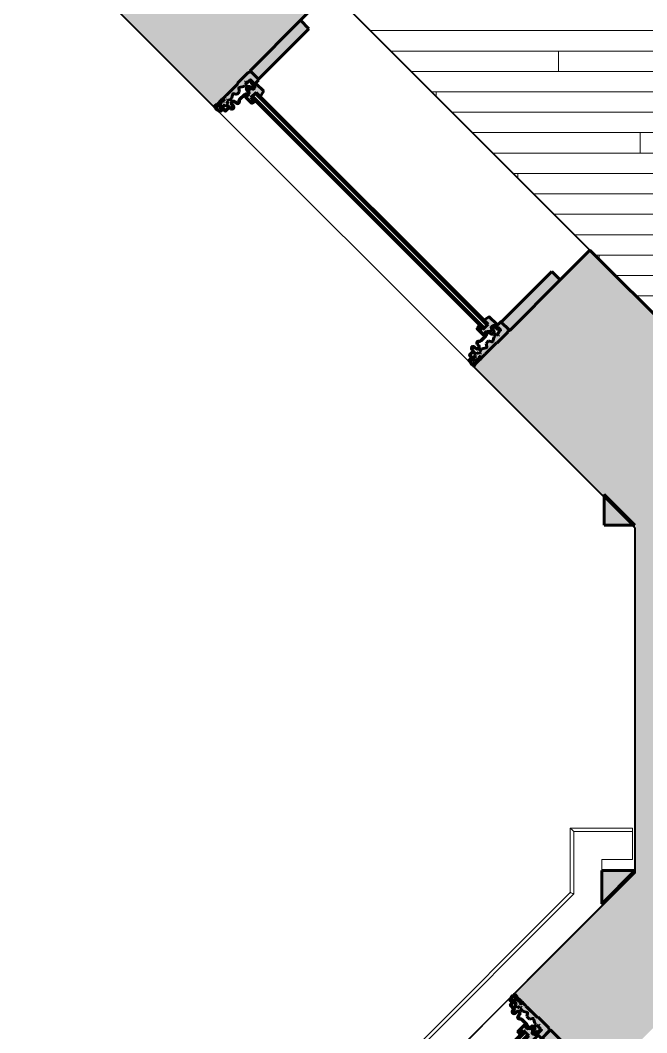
# Model space of a CAD drawing. Header units: inches. Extents: x 239 to 676, y -3412 to -2908.
# Drawn here: x 239.2 to 300.7, y -3219.4 to -3120.2 of the extents above; entities that cross this region are included whole.
import ezdxf

# ---------------------------------------------------------------- set-up
doc = ezdxf.new("R2010")
doc.units = ezdxf.units.IN
doc.header["$MEASUREMENT"] = 0
for name, color, linetype, lineweight in [('A-FLOR-PATT', 8, 'Continuous', 40), ('A-GLAZ', 151, 'Continuous', 40), ('A-WALL', 113, 'Continuous', 18), ('A-WALL-PATT', 111, 'Continuous', 18), ('I-WALL', 2, 'Continuous', 40), ('Q-CASE', 31, 'Continuous', 40)]:
    doc.layers.add(name, color=color, linetype=linetype, lineweight=lineweight)

# ---------------------------------------------------------------- blocks, each defined once
blk = doc.blocks.new('Proline_Clad_Wood-Double-Hung_Vent_Unit - 36_ x 96_-725810-UNIT 3 - UPPER LEVEL')
at = {"layer": 'A-GLAZ'}
h = blk.add_hatch(color=135, dxfattribs=at)
h.paths.add_polyline_path([(-17.95, 5.96), (-18, 5.91), (-18, 5.783), (-17.931, 5.797), (-17.931, 5.885)], flags=0)
h.paths.add_polyline_path([(-17.803, 5.939), (-17.803, 5.647), (-17.763, 5.647), (-17.763, 5.934)], flags=0)
h.paths.add_polyline_path([(-17.742, 6), (-17.737, 5.96), (-17.644, 5.96), (-17.433, 5.898), (-17.299, 5.898), (-17.295, 5.938), (-17.428, 5.938), (-17.636, 6)], flags=0)
h.paths.add_polyline_path([(-17.975, 5.751), (-17.975, 5.631), (-17.91, 5.647), (-17.91, 5.767)], flags=0)
h.paths.add_polyline_path([(-17.944, 5.587), (-17.944, 5.039), (-17.904, 5.083), (-17.904, 5.545)], flags=0)
h.paths.add_polyline_path([(-17.274, 5.874), (-17.274, 5.7), (-17.234, 5.686), (-17.234, 5.877), (-17.264, 5.875)], flags=0)
h.paths.add_polyline_path([(-17.517, 5.575), (-17.422, 5.63), (-17.29, 5.63), (-17.304, 5.67), (-17.422, 5.67)], flags=0)
h.paths.add_polyline_path([(-17.422, 5.521), (-17.323, 5.481), (-16.966, 5.481), (-16.955, 5.521)], flags=0)
h.paths.add_polyline_path([(-17.385, 5.449), (-17.389, 5.264), (-17.349, 5.276), (-17.345, 5.463)], flags=0)
h.paths.add_polyline_path([(-17.919, 4.848), (-17.959, 4.808), (-17.85, 4.808)], flags=0)
h.paths.add_polyline_path([(-16.939, 5.454), (-16.939, 5.011), (-16.899, 5.011), (-16.899, 5.465)], flags=0)
h = blk.add_hatch(color=135, dxfattribs=at)
h.paths.add_polyline_path([(17.295, 5.938), (17.299, 5.898), (17.433, 5.898), (17.742, 6), (17.636, 6), (17.428, 5.938)], flags=0)
h.paths.add_polyline_path([(17.234, 5.877), (17.234, 5.686), (17.274, 5.7), (17.274, 5.874)], flags=0)
h.paths.add_polyline_path([(17.516, 5.575), (17.422, 5.67), (17.304, 5.67), (17.29, 5.63), (17.422, 5.63)], flags=0)
h.paths.add_polyline_path([(17.422, 5.521), (17.422, 5.481), (17.516, 5.575)], flags=0)
h.paths.add_polyline_path([(16.955, 5.521), (16.966, 5.481), (17.323, 5.481), (17.422, 5.521), (17.186, 5.521)], flags=0)
h.paths.add_polyline_path([(16.899, 5.465), (16.899, 5.011), (16.939, 5.011), (16.939, 5.454)], flags=0)
h.paths.add_polyline_path([(17.763, 5.934), (17.763, 5.647), (17.803, 5.647), (17.803, 5.939)], flags=0)
h.paths.add_polyline_path([(17.345, 5.463), (17.349, 5.276), (17.389, 5.264), (17.385, 5.449)], flags=0)
h.paths.add_polyline_path([(17.95, 5.96), (17.931, 5.797), (18, 5.783), (18, 5.91)], flags=0)
h.paths.add_polyline_path([(17.91, 5.767), (17.91, 5.647), (17.975, 5.631), (17.975, 5.751)], flags=0)
h.paths.add_polyline_path([(17.944, 5.587), (17.904, 5.545), (17.904, 5.083), (17.944, 5.039), (17.944, 5.538)], flags=0)
h.paths.add_polyline_path([(17.85, 4.808), (17.959, 4.808), (17.919, 4.848), (17.881, 4.826)], flags=0)
h = blk.add_hatch(color=135, dxfattribs=at)
h.paths.add_polyline_path([(-16.766, 1.703), (-16.791, 1.734), (-16.946, 1.734), (-16.966, 1.622)], flags=0)
h.paths.add_polyline_path([(-17.714, 5.455), (-17.838, 5.071), (-17.711, 4.879), (-17.772, 4.795), (-17.895, 4.791), (-17.938, 4.748), (-17.938, 4.404), (-17.907, 4.373), (-17.938, 4.342), (-17.938, 2.756), (-18, 2.721), (-18, 1.245), (-17.907, 1.152), (-17.884, 1.001), (-16.828, 1.001), (-16.766, 1.063), (-16.766, 1.703), (-16.996, 1.597), (-17.346, 1.608), (-17.351, 1.64), (-17.328, 1.766), (-17.359, 1.767), (-17.359, 2.048), (-17.547, 2.054), (-17.547, 2.142), (-17.266, 2.152), (-17.266, 2.378), (-17.359, 2.382), (-17.359, 2.535), (-17.587, 2.975), (-17.55, 3.023), (-17.266, 3.187), (-17.266, 3.554), (-17.587, 3.766), (-17.579, 3.826), (-17.359, 4.207), (-17.359, 4.543), (-17.547, 4.55), (-17.547, 4.638), (-17.359, 4.645), (-17.359, 4.903), (-17.182, 4.909), (-17.182, 5.089), (-17.342, 5.094), (-17.407, 5.212), (-17.448, 5.213), (-17.477, 5.268), (-17.391, 5.271), (-17.391, 5.455), (-17.684, 5.455)], flags=0)
h = blk.add_hatch(color=135, dxfattribs=at)
h.paths.add_polyline_path([(-17.076, 5.166), (-17.116, 5.097), (-17.076, 5.029)], flags=0)
h.paths.add_polyline_path([(-17.048, 4.999), (-17.047, 4.953), (-16.703, 4.914), (-16.576, 4.765), (-16.719, 4.63), (-16.865, 4.63), (-17.067, 4.514), (-17.067, 4.281), (-16.865, 4.165), (-16.719, 4.165), (-16.583, 4.066), (-16.648, 3.892), (-16.717, 3.813), (-16.746, 3.693), (-16.717, 2.92), (-16.636, 2.827), (-16.583, 2.667), (-16.719, 2.568), (-16.865, 2.568), (-17.067, 2.452), (-17.067, 2.219), (-16.865, 2.103), (-16.719, 2.103), (-16.576, 1.969), (-16.703, 1.819), (-17.047, 1.78), (-17.048, 1.735), (-16.697, 1.774), (-16.531, 1.971), (-16.719, 2.148), (-16.861, 2.148), (-17.048, 2.336), (-16.861, 2.523), (-16.719, 2.523), (-16.54, 2.653), (-16.61, 2.863), (-16.677, 2.941), (-16.701, 3.041), (-16.677, 3.792), (-16.61, 3.87), (-16.54, 4.08), (-16.719, 4.21), (-16.861, 4.21), (-17.048, 4.398), (-16.861, 4.585), (-16.719, 4.585), (-16.531, 4.762), (-16.697, 4.959)], flags=0)
h.paths.add_polyline_path([(-17.076, 1.704), (-17.116, 1.637), (-17.076, 1.616)], flags=0)
h = blk.add_hatch(color=135, dxfattribs=at)
h.paths.add_polyline_path([(16.697, 4.959), (16.531, 4.762), (16.718, 4.585), (16.86, 4.585), (17.048, 4.398), (16.86, 4.21), (16.718, 4.21), (16.54, 4.08), (16.61, 3.87), (16.677, 3.792), (16.701, 3.693), (16.677, 2.941), (16.61, 2.863), (16.54, 2.653), (16.718, 2.523), (16.86, 2.523), (17.048, 2.336), (16.86, 2.148), (16.718, 2.148), (16.531, 1.971), (16.697, 1.774), (17.048, 1.735), (17.047, 1.78), (16.703, 1.819), (16.576, 1.969), (16.718, 2.103), (16.865, 2.103), (17.067, 2.219), (17.067, 2.452), (16.865, 2.568), (16.718, 2.568), (16.583, 2.667), (16.636, 2.827), (16.717, 2.92), (16.746, 3.041), (16.717, 3.813), (16.636, 3.907), (16.583, 4.066), (16.718, 4.165), (16.865, 4.165), (17.067, 4.281), (17.067, 4.514), (16.865, 4.63), (16.718, 4.63), (16.576, 4.765), (16.703, 4.914), (17.047, 4.953), (17.048, 4.999)], flags=0)
h.paths.add_polyline_path([(17.076, 5.166), (17.076, 5.029), (17.116, 5.097)], flags=0)
h.paths.add_polyline_path([(17.076, 1.704), (17.076, 1.616), (17.116, 1.637)], flags=0)
h = blk.add_hatch(color=135, dxfattribs=at)
h.paths.add_polyline_path([(16.766, 1.703), (16.966, 1.622), (16.946, 1.734), (16.791, 1.734)], flags=0)
h.paths.add_polyline_path([(17.391, 5.455), (17.391, 5.271), (17.464, 5.243), (17.448, 5.213), (17.407, 5.212), (17.342, 5.094), (17.182, 5.089), (17.182, 4.909), (17.359, 4.903), (17.359, 4.645), (17.546, 4.638), (17.546, 4.55), (17.359, 4.543), (17.359, 4.207), (17.587, 3.766), (17.55, 3.719), (17.266, 3.554), (17.266, 3.187), (17.587, 2.975), (17.579, 2.916), (17.359, 2.535), (17.359, 2.382), (17.266, 2.378), (17.266, 2.152), (17.546, 2.142), (17.546, 2.054), (17.359, 2.048), (17.359, 1.767), (17.328, 1.766), (17.346, 1.608), (17.322, 1.597), (16.973, 1.605), (16.766, 1.703), (16.766, 1.063), (16.828, 1.001), (17.884, 1.001), (17.907, 1.152), (18, 1.245), (18, 2.721), (17.938, 2.756), (17.938, 4.342), (17.907, 4.373), (17.938, 4.404), (17.938, 4.748), (17.895, 4.791), (17.772, 4.795), (17.711, 4.879), (17.773, 4.992), (17.838, 5.071), (17.714, 5.455)], flags=0)
for points in [[(-16.415, 3.115), (-16.468, 3.034), (-16.468, 2.804), (-16.422, 2.797), (-16.422, 2.728), (-16.488, 2.64), (-16.616, 2.526), (-16.728, 2.475), (-16.728, 2.197), (-16.482, 2.045), (-16.482, 1.851), (-16.672, 1.657), (-16.672, 1.52), (-16.625, 1.473), (-15.668, 1.473), (-15.622, 1.51), (-15.513, 2.076), (-16.075, 2.076), (-16.075, 2.801), (-15.699, 2.815), (-15.691, 2.944), (-15.769, 3.024), (-15.769, 3.115), (-15.871, 3.115)], [(-16.436, 3.148), (-16.436, 3.124), (-15.904, 3.148)], [(15.769, 3.115), (15.769, 3.024), (15.691, 2.944), (15.699, 2.815), (16.075, 2.801), (16.075, 2.076), (15.513, 2.076), (15.513, 2.021), (15.622, 1.51), (15.668, 1.473), (16.625, 1.473), (16.672, 1.52), (16.672, 1.657), (16.482, 1.851), (16.491, 2.067), (16.728, 2.197), (16.728, 2.475), (16.616, 2.526), (16.422, 2.728), (16.422, 2.797), (16.468, 2.804), (16.468, 3.034), (16.415, 3.115)], [(15.666, 3.148), (15.666, 3.124), (16.436, 3.148)], [(-16.075, 2.712), (-16.075, 2.587), (16.075, 2.587), (16.075, 2.712), (-15.468, 2.712)], [(-16.075, 2.201), (-16.075, 2.076), (16.075, 2.076), (16.075, 2.201), (-15.013, 2.201)], [(-18, 1.001), (-18, -6), (-16.828, -6), (-16.828, 1.001)], [(16.828, 1.001), (16.828, -6), (18, -6), (18, 1.001)]]:
    blk.add_hatch(color=135, dxfattribs=at).paths.add_polyline_path(points, flags=0)
at = {"layer": 'A-GLAZ', "color": 250, "lineweight": 60}
for p, q in [((-17.636, 6), (-17.742, 6)), ((-17.737, 5.96), (-17.644, 5.96)), ((-17.644, 5.96), (-17.433, 5.898)), ((-17.428, 5.938), (-17.636, 6)), ((17.636, 6), (17.428, 5.938)), ((17.433, 5.898), (17.644, 5.96)), ((17.742, 6), (17.636, 6)), ((17.644, 5.96), (17.737, 5.96)), ((-18, 5.91), (-18, 5.783)), ((-18, 5.783), (-17.975, 5.751)), ((-17.975, 5.751), (-17.975, 5.631)), ((-17.944, 5.587), (-17.944, 5.039)), ((-17.9, 5.792), (-17.931, 5.885)), ((-17.931, 5.885), (-17.9, 5.879)), ((-17.91, 5.767), (-17.931, 5.797)), ((-17.931, 5.797), (-17.9, 5.792)), ((-17.91, 5.647), (-17.91, 5.767)), ((-17.904, 5.083), (-17.904, 5.545)), ((-17.9, 5.879), (-17.9, 5.91)), ((-17.834, 5.616), (-17.879, 5.616)), ((-17.873, 5.576), (-17.834, 5.576)), ((-17.872, 4.997), (-17.857, 4.97)), ((-17.831, 5.005), (-17.853, 5.044)), ((-17.714, 5.455), (-17.838, 5.071)), ((-17.838, 5.071), (-17.83, 5.009)), ((-17.803, 5.939), (-17.803, 5.647)), ((-17.763, 5.647), (-17.763, 5.934)), ((-17.391, 5.455), (-17.714, 5.455)), ((-17.477, 5.268), (-17.391, 5.271)), ((-17.448, 5.213), (-17.477, 5.268)), ((-17.389, 5.264), (-17.453, 5.264)), ((-17.453, 5.264), (-17.423, 5.223)), ((-17.407, 5.212), (-17.448, 5.213)), ((-17.433, 5.898), (-17.299, 5.898)), ((-17.295, 5.938), (-17.428, 5.938)), ((-17.304, 5.67), (-17.422, 5.67)), ((-17.422, 5.63), (-17.29, 5.63)), ((-16.955, 5.521), (-17.422, 5.521)), ((-17.342, 5.094), (-17.407, 5.212)), ((-17.391, 5.271), (-17.391, 5.455)), ((-17.385, 5.449), (-17.389, 5.264)), ((-17.349, 5.276), (-17.345, 5.463)), ((-17.182, 5.089), (-17.342, 5.094)), ((-17.323, 5.481), (-16.966, 5.481)), ((-17.274, 5.874), (-17.274, 5.7)), ((-17.234, 5.686), (-17.234, 5.877)), ((-17.182, 4.909), (-17.182, 5.089)), ((-17.076, 5.166), (-17.116, 5.097)), ((-17.116, 5.097), (-17.116, 5.031)), ((-17.076, 5.029), (-17.076, 5.166)), ((-16.697, 4.959), (-17.048, 4.999)), ((-16.939, 5.454), (-16.939, 5.011)), ((-16.899, 5.011), (-16.899, 5.465)), ((17.048, 4.999), (16.697, 4.959)), ((16.899, 5.465), (16.899, 5.011)), ((16.939, 5.011), (16.939, 5.454)), ((17.422, 5.521), (16.955, 5.521)), ((16.966, 5.481), (17.323, 5.481)), ((17.116, 5.097), (17.076, 5.166)), ((17.076, 5.166), (17.076, 5.029)), ((17.116, 5.031), (17.116, 5.097)), ((17.342, 5.094), (17.182, 5.089)), ((17.182, 5.089), (17.182, 4.909)), ((17.234, 5.877), (17.234, 5.686)), ((17.274, 5.7), (17.274, 5.874)), ((17.29, 5.63), (17.422, 5.63)), ((17.428, 5.938), (17.295, 5.938)), ((17.299, 5.898), (17.433, 5.898)), ((17.422, 5.67), (17.304, 5.67)), ((17.407, 5.212), (17.342, 5.094)), ((17.345, 5.463), (17.349, 5.276)), ((17.389, 5.264), (17.385, 5.449)), ((17.453, 5.264), (17.389, 5.264)), ((17.714, 5.455), (17.391, 5.455)), ((17.391, 5.455), (17.391, 5.271)), ((17.391, 5.271), (17.477, 5.268)), ((17.448, 5.213), (17.407, 5.212)), ((17.423, 5.223), (17.453, 5.264)), ((17.477, 5.268), (17.448, 5.213)), ((17.838, 5.071), (17.714, 5.455)), ((17.763, 5.934), (17.763, 5.647)), ((17.803, 5.647), (17.803, 5.939)), ((17.83, 5.009), (17.838, 5.071)), ((17.853, 5.044), (17.831, 5.005)), ((17.879, 5.616), (17.834, 5.616)), ((17.834, 5.576), (17.873, 5.576)), ((17.857, 4.97), (17.872, 4.997)), ((17.9, 5.91), (17.9, 5.879)), ((17.9, 5.879), (17.931, 5.885)), ((17.931, 5.885), (17.9, 5.792)), ((17.9, 5.792), (17.931, 5.797)), ((17.904, 5.545), (17.904, 5.083)), ((17.931, 5.797), (17.91, 5.767)), ((17.91, 5.767), (17.91, 5.647)), ((17.944, 5.039), (17.944, 5.587)), ((17.975, 5.751), (18, 5.783)), ((17.975, 5.631), (17.975, 5.751)), ((18, 5.783), (18, 5.91)), ((-17.959, 4.808), (-17.85, 4.808)), ((-17.895, 4.791), (-17.938, 4.748)), ((-17.938, 4.748), (-17.938, 4.404)), ((-17.938, 4.404), (-17.907, 4.373)), ((-17.907, 4.373), (-17.938, 4.342)), ((-17.938, 4.342), (-17.938, 2.756)), ((-17.843, 4.848), (-17.919, 4.848)), ((-17.772, 4.795), (-17.895, 4.791)), ((-17.801, 4.869), (-17.843, 4.848)), ((-17.819, 4.816), (-17.778, 4.836)), ((-17.781, 4.926), (-17.781, 4.895)), ((-17.711, 4.879), (-17.772, 4.795)), ((-17.741, 4.898), (-17.741, 4.93)), ((-17.74, 4.943), (-17.711, 4.879)), ((-17.579, 3.826), (-17.359, 4.207)), ((-17.547, 4.638), (-17.359, 4.645)), ((-17.547, 4.55), (-17.547, 4.638)), ((-17.359, 4.543), (-17.547, 4.55)), ((-17.359, 4.903), (-17.182, 4.909)), ((-17.359, 4.645), (-17.359, 4.903)), ((-17.359, 4.207), (-17.359, 4.543)), ((-17.047, 4.953), (-16.703, 4.914)), ((-16.719, 4.63), (-16.865, 4.63)), ((-16.865, 4.165), (-16.719, 4.165)), ((-16.861, 4.585), (-16.719, 4.585)), ((-16.719, 4.21), (-16.861, 4.21)), ((16.703, 4.914), (17.047, 4.953)), ((16.865, 4.63), (16.718, 4.63)), ((16.718, 4.585), (16.86, 4.585)), ((16.86, 4.21), (16.718, 4.21)), ((16.718, 4.165), (16.865, 4.165)), ((17.182, 4.909), (17.359, 4.903)), ((17.359, 4.903), (17.359, 4.645)), ((17.359, 4.645), (17.546, 4.638)), ((17.546, 4.55), (17.359, 4.543)), ((17.359, 4.543), (17.359, 4.207)), ((17.359, 4.207), (17.579, 3.826)), ((17.546, 4.638), (17.546, 4.55)), ((17.711, 4.879), (17.74, 4.943)), ((17.772, 4.795), (17.711, 4.879)), ((17.741, 4.93), (17.741, 4.898)), ((17.895, 4.791), (17.772, 4.795)), ((17.778, 4.836), (17.819, 4.816)), ((17.781, 4.895), (17.781, 4.926)), ((17.843, 4.848), (17.801, 4.869)), ((17.919, 4.848), (17.843, 4.848)), ((17.85, 4.808), (17.959, 4.808)), ((17.938, 4.748), (17.895, 4.791)), ((17.907, 4.373), (17.938, 4.404)), ((17.938, 4.342), (17.907, 4.373)), ((17.938, 4.404), (17.938, 4.748)), ((17.938, 2.756), (17.938, 4.342)), ((-17.266, 3.554), (-17.55, 3.719)), ((-17.55, 3.023), (-17.266, 3.187)), ((-17.266, 3.187), (-17.266, 3.554)), ((-16.746, 3.693), (-16.746, 3.041)), ((-16.701, 3.041), (-16.701, 3.693)), ((-16.524, 3.059), (-16.537, 2.774)), ((-16.513, 2.773), (-16.501, 3.057)), ((-16.415, 3.115), (-16.468, 3.034)), ((-16.468, 3.034), (-16.468, 2.804)), ((-15.666, 3.148), (-16.436, 3.148)), ((-16.436, 3.124), (-15.666, 3.124)), ((-15.769, 3.115), (-16.415, 3.115)), ((-15.769, 3.024), (-15.769, 3.115)), ((-15.691, 2.944), (-15.769, 3.024)), ((-15.607, 3.077), (-15.541, 2.764)), ((-15.518, 2.769), (-15.584, 3.082)), ((15.584, 3.082), (15.518, 2.769)), ((15.541, 2.764), (15.607, 3.077)), ((16.436, 3.148), (15.666, 3.148)), ((15.666, 3.124), (16.436, 3.124)), ((15.769, 3.024), (15.691, 2.944)), ((16.415, 3.115), (15.769, 3.115)), ((15.769, 3.115), (15.769, 3.024)), ((16.468, 3.034), (16.415, 3.115)), ((16.468, 2.804), (16.468, 3.034)), ((16.501, 3.057), (16.513, 2.773)), ((16.537, 2.774), (16.524, 3.059)), ((16.701, 3.693), (16.701, 3.041)), ((16.746, 3.041), (16.746, 3.693)), ((17.55, 3.719), (17.266, 3.554)), ((17.266, 3.554), (17.266, 3.187)), ((17.266, 3.187), (17.55, 3.023)), ((-17.938, 2.756), (-18, 2.721)), ((-18, 2.721), (-18, 1.245)), ((-17.359, 2.535), (-17.579, 2.916)), ((-17.547, 2.142), (-17.266, 2.152)), ((-17.547, 2.054), (-17.547, 2.142)), ((-17.359, 2.048), (-17.547, 2.054)), ((-17.359, 2.382), (-17.359, 2.535)), ((-17.266, 2.378), (-17.359, 2.382)), ((-17.359, 1.767), (-17.359, 2.048)), ((-17.266, 2.152), (-17.266, 2.378)), ((-16.719, 2.568), (-16.865, 2.568)), ((-16.865, 2.103), (-16.719, 2.103)), ((-16.861, 2.523), (-16.719, 2.523)), ((-16.719, 2.148), (-16.861, 2.148)), ((-16.728, 2.475), (-16.728, 2.197)), ((-16.544, 2.076), (-16.513, 2.076)), ((-16.485, 2.802), (-16.487, 2.771)), ((-16.454, 2.798), (-16.485, 2.802)), ((-16.482, 2.045), (-16.482, 1.851)), ((-16.468, 2.804), (-16.422, 2.797)), ((-16.422, 2.728), (-16.468, 2.721)), ((-16.468, 2.721), (-16.468, 2.651)), ((-16.456, 2.767), (-16.454, 2.798)), ((-16.422, 2.797), (-16.422, 2.728)), ((-16.075, 2.801), (-15.699, 2.815)), ((-16.075, 2.076), (-16.075, 2.801)), ((16.075, 2.712), (-16.075, 2.712)), ((-16.075, 2.712), (-16.075, 2.587)), ((-16.075, 2.587), (16.075, 2.587)), ((16.075, 2.201), (-16.075, 2.201)), ((-16.075, 2.201), (-16.075, 2.076)), ((-16.075, 2.076), (16.075, 2.076)), ((-15.513, 2.076), (-16.075, 2.076)), ((-15.655, 2.881), (-15.673, 2.917)), ((-15.581, 2.865), (-15.661, 2.801)), ((-15.641, 2.777), (-15.561, 2.841)), ((-15.622, 1.51), (-15.513, 2.021)), ((-15.561, 2.841), (-15.581, 2.865)), ((-15.513, 2.021), (-15.513, 2.076)), ((16.075, 2.076), (15.513, 2.076)), ((15.513, 2.076), (15.513, 2.021)), ((15.513, 2.021), (15.622, 1.51)), ((15.581, 2.865), (15.561, 2.841)), ((15.561, 2.841), (15.641, 2.777)), ((15.661, 2.801), (15.581, 2.865)), ((15.673, 2.917), (15.655, 2.881)), ((15.699, 2.815), (16.075, 2.801)), ((16.075, 2.801), (16.075, 2.076)), ((16.075, 2.587), (16.075, 2.712)), ((16.075, 2.076), (16.075, 2.201)), ((16.422, 2.797), (16.468, 2.804)), ((16.422, 2.728), (16.422, 2.797)), ((16.468, 2.721), (16.422, 2.728)), ((16.485, 2.802), (16.454, 2.798)), ((16.454, 2.798), (16.456, 2.767)), ((16.468, 2.651), (16.468, 2.721)), ((16.482, 1.851), (16.482, 2.045)), ((16.487, 2.771), (16.485, 2.802)), ((16.513, 2.076), (16.544, 2.076)), ((16.865, 2.568), (16.718, 2.568)), ((16.718, 2.523), (16.86, 2.523)), ((16.86, 2.148), (16.718, 2.148)), ((16.718, 2.103), (16.865, 2.103)), ((16.728, 2.197), (16.728, 2.475)), ((17.359, 2.382), (17.266, 2.378)), ((17.266, 2.378), (17.266, 2.152)), ((17.266, 2.152), (17.546, 2.142)), ((17.579, 2.916), (17.359, 2.535)), ((17.359, 2.535), (17.359, 2.382)), ((17.546, 2.054), (17.359, 2.048)), ((17.359, 2.048), (17.359, 1.767)), ((17.546, 2.142), (17.546, 2.054)), ((18, 2.721), (17.938, 2.756)), ((18, 1.245), (18, 2.721)), ((-18, 1.245), (-17.907, 1.152)), ((-18, 1.001), (-18, -6)), ((-16.828, 1.001), (-18, 1.001)), ((-17.907, 1.152), (-17.907, 1.025)), ((-17.907, 1.025), (-17.884, 1.001)), ((-17.884, 1.001), (-16.828, 1.001)), ((-17.328, 1.766), (-17.359, 1.767)), ((-17.353, 1.633), (-17.328, 1.766)), ((-16.996, 1.597), (-17.322, 1.597)), ((-17.116, 1.703), (-17.116, 1.637)), ((-17.116, 1.637), (-17.076, 1.616)), ((-17.076, 1.616), (-17.076, 1.704)), ((-17.048, 1.735), (-16.697, 1.774)), ((-16.703, 1.819), (-17.047, 1.78)), ((-16.946, 1.734), (-16.966, 1.622)), ((-16.791, 1.734), (-16.946, 1.734)), ((-16.828, -6), (-16.828, 1.001)), ((-16.766, 1.063), (-16.766, 1.703)), ((-16.482, 1.851), (-16.672, 1.657)), ((-16.672, 1.657), (-16.672, 1.52)), ((-16.672, 1.52), (-16.625, 1.473)), ((-16.625, 1.473), (-15.668, 1.473)), ((15.668, 1.473), (16.625, 1.473)), ((16.672, 1.657), (16.482, 1.851)), ((16.625, 1.473), (16.672, 1.52)), ((16.672, 1.52), (16.672, 1.657)), ((16.697, 1.774), (17.048, 1.735)), ((17.047, 1.78), (16.703, 1.819)), ((16.766, 1.703), (16.766, 1.063)), ((16.946, 1.734), (16.791, 1.734)), ((16.828, 1.001), (16.828, -6)), ((18, 1.001), (16.828, 1.001)), ((16.828, 1.001), (17.884, 1.001)), ((16.966, 1.622), (16.946, 1.734)), ((17.322, 1.597), (16.996, 1.597)), ((17.076, 1.704), (17.076, 1.616)), ((17.076, 1.616), (17.116, 1.637)), ((17.116, 1.637), (17.116, 1.703)), ((17.359, 1.767), (17.328, 1.766)), ((17.328, 1.766), (17.353, 1.633)), ((17.884, 1.001), (17.907, 1.025)), ((17.907, 1.152), (18, 1.245)), ((17.907, 1.025), (17.907, 1.152)), ((18, -6), (18, 1.001)), ((-18, -6), (-16.828, -6)), ((16.828, -6), (18, -6))]:
    blk.add_line(p, q, dxfattribs=at)
for centre, radius, start, end in [((-17.95, 5.91), 0.05, 0, 180), ((-17.742, 5.939), 0.061, 90, 180), ((-17.737, 5.934), 0.0265, 90, 180), ((17.737, 5.934), 0.0265, 360, 90), ((17.742, 5.939), 0.061, 0, 90), ((17.95, 5.91), 0.05, 360, 180), ((-17.92, 4.988), 0.0557, 115.55003, 189.11098), ((-17.928, 5.631), 0.0471, 180, 250), ((-17.953, 4.983), 0.0227, 189.11098, 353.15041), ((-17.899, 4.981), 0.031, 30, 181.13069), ((-17.879, 5.647), 0.031, 180, 270), ((-17.873, 5.545), 0.031, 90, 180), ((-17.841, 5.113), 0.0698, 205.14541, 259.63981), ((-17.818, 5.022), 0.0653, 233.41136, 274.99548), ((-17.834, 5.647), 0.031, 270, 0), ((-17.834, 5.647), 0.071, 270, 0), ((-17.826, 4.92), 0.0855, 6.67555, 93.30187), ((-17.826, 4.92), 0.0887, 14.78817, 92.48416), ((-17.422, 5.575), 0.0945, 90, 270), ((-17.422, 5.575), 0.0545, 90, 270), ((-17.408, 5.282), 0.0599, 256.01102, 354.42066), ((-17.417, 5.449), 0.032, 358.9819, 98.16278), ((-17.323, 5.459), 0.0224, 90, 169.03825), ((-17.304, 5.7), 0.0298, 270, 0), ((-17.299, 5.874), 0.0242, 360, 90), ((-17.295, 5.877), 0.061, 0, 90), ((-17.29, 5.686), 0.056, 270, 0), ((-17.038, 5.031), 0.078, 180, 263.5665), ((-17.045, 5.029), 0.031, 180, 263.5665), ((-16.966, 5.454), 0.0271, 360, 90), ((-16.955, 5.465), 0.056, 0, 90), ((-16.919, 5.011), 0.0199, 180, 360), ((16.955, 5.465), 0.056, 90, 180), ((16.919, 5.011), 0.0199, 180, 0), ((16.966, 5.454), 0.0271, 90, 180), ((17.038, 5.031), 0.078, 276.4335, 360), ((17.045, 5.029), 0.031, 276.4335, 0), ((17.295, 5.877), 0.061, 90, 180), ((17.29, 5.686), 0.056, 180, 270), ((17.299, 5.874), 0.0242, 90, 180), ((17.304, 5.7), 0.0298, 180, 270), ((17.323, 5.459), 0.0224, 10.96175, 90), ((17.408, 5.282), 0.0599, 185.57934, 283.98898), ((17.417, 5.449), 0.032, 81.83722, 181.0181), ((17.422, 5.575), 0.0945, 270, 90), ((17.422, 5.575), 0.0545, 270, 90), ((17.826, 4.92), 0.0887, 87.51584, 165.21183), ((17.826, 4.92), 0.0855, 86.69813, 173.32445), ((17.834, 5.647), 0.071, 180, 270), ((17.834, 5.647), 0.031, 180, 270), ((17.818, 5.022), 0.0653, 265.00452, 306.58864), ((17.841, 5.113), 0.0698, 280.36019, 334.85459), ((17.899, 4.981), 0.031, 358.86931, 150), ((17.873, 5.545), 0.031, 0, 90), ((17.879, 5.647), 0.031, 270, 0), ((17.953, 4.983), 0.0227, 186.84959, 350.88902), ((17.928, 5.631), 0.0471, 290, 360), ((17.92, 4.988), 0.0557, 350.88902, 64.44997), ((-17.943, 4.832), 0.0287, 33.08468, 237.53171), ((-17.85, 4.879), 0.071, 270, 296.56505), ((-17.812, 4.926), 0.031, 0, 90), ((-17.813, 4.899), 0.0319, 292.47859, 353.52141), ((-17.808, 4.896), 0.0673, 296.56505, 1.906), ((-16.865, 4.398), 0.232, 90, 270), ((-16.861, 4.398), 0.187, 90, 270), ((-16.719, 4.773), 0.188, 270, 83.5665), ((-16.719, 4.773), 0.143, 270, 83.5665), ((-16.719, 4.023), 0.188, 305.50432, 90), ((-16.719, 4.023), 0.143, 305.50432, 90), ((16.718, 4.773), 0.188, 96.4335, 270), ((16.718, 4.023), 0.188, 90, 234.49568), ((16.718, 4.773), 0.143, 96.4335, 270), ((16.718, 4.023), 0.143, 90, 234.49568), ((16.86, 4.398), 0.187, 270, 90), ((16.865, 4.398), 0.232, 270, 90), ((17.808, 4.896), 0.0673, 178.094, 243.43495), ((17.812, 4.926), 0.031, 90, 180), ((17.813, 4.899), 0.0319, 186.47859, 247.52141), ((17.85, 4.879), 0.071, 243.43495, 270), ((17.943, 4.832), 0.0287, 302.46829, 146.91532), ((-17.511, 3.787), 0.078, 150.0027, 240.0027), ((-17.511, 2.955), 0.078, 119.9973, 209.9973), ((-16.483, 3.693), 0.263, 125.50432, 180), ((-16.483, 3.041), 0.263, 180, 234.49567), ((-16.483, 3.693), 0.218, 125.50432, 180), ((-16.483, 3.041), 0.218, 180, 234.49567), ((-16.436, 3.059), 0.0885, 90, 179.9343), ((-16.435, 3.059), 0.0652, 90.07487, 181.59114), ((-15.666, 3.064), 0.0835, 12, 90), ((-15.666, 3.064), 0.06, 12, 90), ((15.666, 3.064), 0.0835, 90, 168), ((15.666, 3.064), 0.06, 90, 168), ((16.436, 3.059), 0.0885, 0.0657, 90), ((16.435, 3.059), 0.0652, 358.40886, 89.92513), ((16.483, 3.693), 0.218, 0, 54.49568), ((16.483, 3.041), 0.218, 305.50433, 0), ((16.483, 3.693), 0.263, 360, 54.49568), ((16.483, 3.041), 0.263, 305.50433, 360), ((17.511, 3.787), 0.078, 299.9973, 29.9973), ((17.511, 2.955), 0.078, 330.0027, 60.0027), ((-16.865, 2.336), 0.232, 90, 270), ((-16.861, 2.336), 0.187, 90, 270), ((-16.705, 2.475), 0.0232, 90, 180), ((-16.698, 2.197), 0.0297, 180, 270), ((-16.719, 1.961), 0.187, 276.4335, 90), ((-16.719, 1.961), 0.142, 276.4335, 90), ((-16.719, 2.711), 0.188, 270, 54.49567), ((-16.719, 2.711), 0.143, 270, 54.49567), ((-16.705, 2.656), 0.158, 270, 338.35001), ((-16.733, 1.988), 0.183, 38.91179, 79.08821), ((-16.544, 2.131), 0.0551, 211.65688, 270), ((-16.5, 2.575), 0.0625, 99.26056, 158.35001), ((-16.496, 2.772), 0.0405, 177.48601, 352.32437), ((-16.5, 2.772), 0.013, 176.82924, 356.89495), ((-16.513, 2.045), 0.031, 0, 90), ((-16.51, 2.707), 0.0706, 269.85106, 306.56326), ((-15.697, 2.861), 0.0458, 266.99243, 25.26072), ((-15.763, 2.874), 0.1, 25.26072, 44.13989), ((-15.639, 2.772), 0.0361, 128.68497, 321.31503), ((-15.624, 2.742), 0.0386, 18.16613, 115.87353), ((-15.564, 2.759), 0.0475, 191.65306, 12), ((-15.564, 2.759), 0.024, 192.15621, 12), ((15.564, 2.759), 0.0475, 168, 348.34694), ((15.564, 2.759), 0.024, 168, 347.84379), ((15.624, 2.742), 0.0386, 64.12647, 161.83387), ((15.639, 2.772), 0.0361, 218.68497, 51.31503), ((15.697, 2.861), 0.0458, 154.73928, 273.00757), ((15.763, 2.874), 0.1, 135.86011, 154.73928), ((16.496, 2.772), 0.0405, 187.67563, 2.51399), ((16.51, 2.707), 0.0706, 233.43674, 270.14894), ((16.513, 2.045), 0.031, 90, 180), ((16.5, 2.772), 0.013, 183.10505, 3.17076), ((16.5, 2.575), 0.0625, 21.64999, 80.73944), ((16.718, 2.711), 0.188, 125.50433, 270), ((16.718, 1.961), 0.187, 90, 263.5665), ((16.544, 2.131), 0.0551, 270, 328.34312), ((16.705, 2.656), 0.158, 201.64999, 270), ((16.718, 2.711), 0.143, 125.50433, 270), ((16.718, 1.961), 0.142, 90, 263.5665), ((16.733, 1.988), 0.183, 100.91179, 141.08821), ((16.698, 2.197), 0.0297, 270, 0), ((16.705, 2.475), 0.0232, 360, 90), ((16.86, 2.336), 0.187, 270, 90), ((16.865, 2.336), 0.232, 270, 90), ((-17.322, 1.627), 0.0308, 169.60706, 270.35589), ((-17.038, 1.703), 0.078, 96.4335, 180), ((-17.045, 1.704), 0.031, 96.4335, 180), ((-16.996, 1.628), 0.031, 270, 350), ((-16.828, 1.063), 0.062, 270, 360), ((-16.8, 1.701), 0.0336, 3.46691, 74.5331), ((-15.668, 1.52), 0.047, 270.00007, 348), ((15.668, 1.52), 0.047, 192, 270), ((16.8, 1.701), 0.0336, 105.4669, 176.53309), ((16.828, 1.063), 0.062, 180, 270), ((16.996, 1.628), 0.031, 190, 270), ((17.038, 1.703), 0.078, 360, 83.5665), ((17.045, 1.704), 0.031, 0, 83.5665), ((17.322, 1.627), 0.0308, 269.64411, 10.39294)]:
    blk.add_arc(centre, radius, start, end, dxfattribs=at)
blk = doc.blocks.new('Walls 9 - Walls 1-698121-UNIT 3 - UPPER LEVEL')
at = {"layer": 'A-WALL-PATT'}
h = blk.add_hatch(color=8, dxfattribs=at)
h.paths.add_polyline_path([(296.245, -3410.473), (299.245, -3407.473), (296.245, -3407.473), (296.245, -3407.984)], flags=0)
h.paths.add_polyline_path([(299.245, -3399.083), (296.245, -3396.083), (296.245, -3399.083)], flags=0)
h.paths.add_polyline_path([(246.923, -3349.992), (250.423, -3349.992), (246.923, -3346.492), (246.923, -3349.338)], flags=0)
h.paths.add_polyline_path([(246.923, -3256.349), (250.707, -3252.564), (246.923, -3252.564), (246.923, -3252.991)], flags=0)
h.paths.add_polyline_path([(296.245, -3207.026), (299.495, -3203.776), (296.245, -3203.776)], flags=0)
h.paths.add_polyline_path([(299.495, -3169.926), (296.495, -3166.926), (296.495, -3169.926)], flags=0)
h.paths.add_polyline_path([(242.745, -3113.176), (239.245, -3109.676), (239.245, -3113.176)], flags=0)
h.paths.add_polyline_path([(239.245, -3016.963), (242.745, -3013.463), (239.245, -3013.463)], flags=0)
h.paths.add_polyline_path([(296.245, -2957.674), (299.495, -2954.289), (296.245, -2954.289)], flags=0)
at = {"layer": 'A-WALL', "color": 7, "lineweight": 40}
for p, q in [((299.495, -3169.926), (296.495, -3166.926)), ((296.495, -3166.926), (296.495, -3169.926)), ((296.495, -3169.926), (299.495, -3169.926)), ((296.245, -3203.776), (296.245, -3207.026)), ((296.245, -3207.026), (299.495, -3203.776)), ((299.495, -3203.776), (296.245, -3203.776))]:
    blk.add_line(p, q, dxfattribs=at)
blk = doc.blocks.new('Casework 199 - Casework 11-747752-UNIT 3 - UPPER LEVEL')
at = {"layer": 'Q-CASE', "color": 8, "lineweight": 18}
for p, q in [((299.245, -3199.367), (293.163, -3199.367)), ((293.163, -3199.367), (293.163, -3205.679)), ((299.245, -3199.699), (293.495, -3199.699)), ((293.495, -3199.699), (293.495, -3205.816)), ((299.245, -3199.699), (299.245, -3202.449)), ((299.245, -3202.449), (296.245, -3202.449)), ((296.245, -3203.526), (296.245, -3202.449)), ((293.163, -3205.679), (249.431, -3249.412)), ((293.495, -3205.816), (249.568, -3249.744)), ((250.707, -3252.494), (296.245, -3206.956)), ((296.245, -3206.956), (296.245, -3206.776))]:
    blk.add_line(p, q, dxfattribs=at)
for points in [[(293.164, -3199.368), (293.167, -3199.371), (293.208, -3199.412), (293.351, -3199.555), (293.452, -3199.655), (293.478, -3199.682)], [(293.164, -3205.679), (293.167, -3205.68), (293.208, -3205.698), (293.351, -3205.757), (293.452, -3205.798), (293.478, -3205.809)]]:
    blk.add_open_spline(points, degree=3, knots=[0.5555556, 0.5555556, 0.5555556, 0.5555556, 0.6666667, 0.7777778, 0.8131677, 0.8131677, 0.8131677, 0.8131677], dxfattribs=at)
blk.add_open_spline([(299.245, -3199.368), (299.245, -3199.375), (299.245, -3199.565), (299.245, -3199.792)], degree=3, dxfattribs=at)
blk = doc.blocks.new('Walls 5 - Walls 1-751959-UNIT 3 - UPPER LEVEL')
at = {"layer": 'A-WALL-PATT', "lineweight": 40}
h = blk.add_hatch(color=135, dxfattribs=at)
h.paths.add_polyline_path([(296.245, -3410.223), (299.245, -3407.223), (296.245, -3407.223), (296.245, -3407.734)], flags=0)
h.paths.add_polyline_path([(299.245, -3398.833), (296.245, -3395.833), (296.245, -3398.833)], flags=0)
h.paths.add_polyline_path([(246.923, -3349.742), (250.423, -3349.742), (246.923, -3346.242), (246.923, -3349.088)], flags=0)
h.paths.add_polyline_path([(246.923, -3256.099), (250.707, -3252.314), (246.923, -3252.314), (246.923, -3252.741)], flags=0)
h.paths.add_polyline_path([(296.245, -3206.776), (299.495, -3203.526), (296.245, -3203.526)], flags=0)
h.paths.add_polyline_path([(299.495, -3169.676), (296.495, -3166.676), (296.495, -3169.676)], flags=0)
h.paths.add_polyline_path([(242.745, -3112.926), (239.245, -3109.426), (239.245, -3112.926)], flags=0)
h.paths.add_polyline_path([(239.245, -3016.713), (242.745, -3013.213), (239.245, -3013.213)], flags=0)
h.paths.add_polyline_path([(296.245, -2957.424), (299.495, -2954.039), (296.245, -2954.039)], flags=0)
at = {"layer": 'A-WALL', "color": 250, "lineweight": 60}
for p, q in [((299.495, -3169.676), (296.495, -3166.676)), ((296.495, -3166.676), (296.495, -3169.676)), ((296.495, -3169.676), (299.495, -3169.676)), ((296.245, -3203.526), (296.245, -3206.776)), ((296.245, -3206.776), (299.495, -3203.526)), ((299.495, -3203.526), (296.245, -3203.526))]:
    blk.add_line(p, q, dxfattribs=at)

msp = doc.modelspace()

# ---------------------------------------------------------------- hatches: boundary and pattern name
at = {"layer": 'A-FLOR-PATT', "lineweight": 9}
h = msp.add_hatch(dxfattribs=at)
h.set_pattern_fill('FP_1', color=43, style=0, pattern_type=2)
h.set_pattern_definition([(0, (0, 0.8), (0, 2), []), (90, (0, 0.8), (-8, 8), [2, -28]), (90, (12, 4.8), (-8, 8), [2, -28])])
h.paths.add_polyline_path([(465.558, -3411.923), (649.245, -3411.923), (649.245, -3411.372), (465.629, -3411.372), (465.629, -3407.247), (465.558, -3407.247), (465.558, -3411.372), (315.62, -3411.372), (315.62, -3411.923), (459.849, -3411.923)], flags=0)
h.paths.add_polyline_path([(362.634, -3395.122), (431.999, -3395.122), (431.999, -3390.653), (430.749, -3390.653), (430.749, -3387.153), (433.374, -3387.153), (433.374, -3386.903), (434.374, -3386.903), (434.374, -3387.153), (437.999, -3387.153), (437.999, -3390.653), (436.749, -3390.653), (436.749, -3395.122), (529.12, -3395.122), (529.12, -3359.122), (526.272, -3359.122), (526.272, -3352.426), (525.022, -3352.426), (525.022, -3348.926), (528.647, -3348.926), (528.647, -3348.676), (529.647, -3348.676), (529.647, -3348.926), (531.022, -3348.926), (531.022, -3320.926), (529.647, -3320.926), (529.647, -3321.176), (528.647, -3321.176), (528.647, -3320.926), (525.022, -3320.926), (525.022, -3317.426), (526.272, -3317.426), (526.272, -3314.372), (482.767, -3314.372), (482.767, -3306.122), (487.517, -3306.122), (487.517, -3309.622), (526.272, -3309.622), (526.272, -3233.622), (487.517, -3233.622), (487.517, -3246.122), (482.767, -3246.122), (482.767, -3209.497), (521.745, -3209.497), (521.745, -3189.547), (627.37, -3189.547), (627.37, -3062.747), (495.267, -3062.747), (495.267, -3067.622), (496.517, -3067.622), (496.517, -3071.122), (493.892, -3071.122), (493.892, -3071.372), (492.892, -3071.372), (492.892, -3071.122), (489.267, -3071.122), (489.267, -3067.622), (490.517, -3067.622), (490.517, -3062.747), (466.017, -3062.747), (466.017, -3109.997), (490.517, -3109.997), (490.517, -3102.622), (489.267, -3102.622), (489.267, -3099.122), (492.892, -3099.122), (492.892, -3098.872), (493.892, -3098.872), (493.892, -3099.122), (496.517, -3099.122), (496.517, -3102.622), (495.267, -3102.622), (495.267, -3114.747), (487.517, -3114.747), (487.517, -3168.497), (488.767, -3168.497), (488.767, -3171.997), (486.142, -3171.997), (486.142, -3172.247), (485.142, -3172.247), (485.142, -3171.997), (481.517, -3171.997), (481.517, -3168.497), (482.767, -3168.497), (482.767, -3159.458), (478.946, -3159.458), (478.946, -3160.708), (475.446, -3160.708), (475.446, -3157.083), (475.196, -3157.083), (475.196, -3156.083), (475.446, -3156.083), (475.446, -3153.458), (478.946, -3153.458), (478.946, -3154.708), (482.767, -3154.708), (482.767, -3114.747), (461.267, -3114.747), (461.267, -3013.497), (460.017, -3013.497), (460.017, -3009.997), (463.642, -3009.997), (463.642, -3009.747), (464.642, -3009.747), (464.642, -3009.997), (466.017, -3009.997), (466.017, -2981.997), (464.642, -2981.997), (464.642, -2982.247), (463.642, -2982.247), (463.642, -2981.997), (460.017, -2981.997), (460.017, -2978.497), (461.267, -2978.497), (461.267, -2975.142), (450.058, -2975.142), (450.058, -2970.392), (461.267, -2970.392), (461.267, -2946.423), (387.62, -2946.423), (387.62, -2970.392), (402.058, -2970.392), (402.058, -2975.142), (374.058, -2975.142), (374.058, -2970.392), (383.495, -2970.392), (383.495, -2943.923), (396.495, -2943.923), (396.495, -2942.423), (387.495, -2942.423), (387.495, -2935.423), (315.62, -2935.423), (315.62, -2970.392), (326.058, -2970.392), (326.058, -2975.142), (301.577, -2975.142), (255.37, -3023.206), (255.37, -3102.996), (307.082, -3154.708), (343.62, -3154.708), (343.62, -3159.458), (311.832, -3159.458), (315.62, -3163.246), (315.62, -3192.209), (322.558, -3192.209), (322.558, -3193.459), (354.558, -3193.459), (354.558, -3192.209), (393.791, -3192.209), (393.791, -3188.209), (431.999, -3188.209), (431.999, -3159.458), (403.62, -3159.458), (403.62, -3154.708), (439.946, -3154.708), (439.946, -3153.458), (443.446, -3153.458), (443.446, -3156.083), (443.696, -3156.083), (443.696, -3157.083), (443.446, -3157.083), (443.446, -3160.708), (439.946, -3160.708), (439.946, -3159.458), (436.749, -3159.458), (436.749, -3188.209), (445.291, -3188.209), (445.291, -3208.209), (436.749, -3208.209), (436.749, -3213.143), (437.999, -3213.143), (437.999, -3216.643), (435.374, -3216.643), (435.374, -3216.893), (434.374, -3216.893), (434.374, -3216.643), (430.749, -3216.643), (430.749, -3213.143), (431.999, -3213.143), (431.999, -3208.209), (400.499, -3208.209), (400.499, -3257.206), (431.999, -3257.206), (431.999, -3252.143), (430.749, -3252.143), (430.749, -3248.643), (434.374, -3248.643), (434.374, -3248.393), (435.374, -3248.393), (435.374, -3248.643), (437.999, -3248.643), (437.999, -3252.143), (436.749, -3252.143), (436.749, -3351.653), (437.999, -3351.653), (437.999, -3355.153), (434.374, -3355.153), (434.374, -3355.403), (433.374, -3355.403), (433.374, -3355.153), (430.749, -3355.153), (430.749, -3351.653), (431.999, -3351.653), (431.999, -3332.247), (395.749, -3332.247), (395.749, -3318.789), (400.499, -3318.789), (400.499, -3325.497), (431.999, -3325.497), (431.999, -3261.956), (400.499, -3261.956), (400.499, -3270.789), (395.749, -3270.789), (395.749, -3208.209), (393.791, -3208.209), (393.791, -3208.334), (317.742, -3208.334), (263.294, -3262.782), (263.294, -3339.924), (315.62, -3392.25), (315.62, -3395.122), (336.625, -3395.122)], flags=0)
h.paths.add_polyline_path([(433.374, -3388.653), (436.749, -3388.653), (436.749, -3387.903), (431.999, -3387.903), (431.999, -3388.653)], flags=0)
h.paths.add_polyline_path([(436.749, -3354.403), (436.749, -3353.653), (431.999, -3353.653), (431.999, -3354.403), (434.374, -3354.403)], flags=0)
h.paths.add_polyline_path([(529.647, -3350.426), (531.022, -3350.426), (531.022, -3349.676), (526.272, -3349.676), (526.272, -3350.426), (528.647, -3350.426)], flags=0)
h.paths.add_polyline_path([(275.956, -3345.864), (272.624, -3345.864), (272.624, -3332.864), (285.624, -3332.864), (285.624, -3345.864)], flags=0)
h.paths.add_polyline_path([(292.673, -3331.372), (271.733, -3331.372), (271.733, -3271.372), (350.733, -3271.372), (350.733, -3331.372), (311.495, -3331.372)], flags=0)
h.paths.add_polyline_path([(528.647, -3320.176), (531.022, -3320.176), (531.022, -3319.426), (526.272, -3319.426), (526.272, -3320.176)], flags=0)
h.paths.add_polyline_path([(491.774, -3304.858), (491.774, -3275.858), (522.774, -3275.858), (522.774, -3304.858)], flags=0)
h.paths.add_polyline_path([(513.12, -3273.858), (491.774, -3273.858), (491.774, -3244.858), (522.774, -3244.858), (522.774, -3273.858)], flags=0)
h.paths.add_polyline_path([(272.733, -3269.861), (272.621, -3269.861), (272.621, -3256.861), (285.621, -3256.861), (285.621, -3269.861), (273.631, -3269.861)], flags=0)
h.paths.add_polyline_path([(431.999, -3250.143), (436.749, -3250.143), (436.749, -3249.393), (431.999, -3249.393)], flags=0)
h.paths.add_polyline_path([(427.749, -3243.716), (403.749, -3243.716), (403.749, -3219.716), (427.749, -3219.716)], flags=0)
h.paths.add_polyline_path([(435.374, -3215.893), (436.749, -3215.893), (436.749, -3215.143), (431.999, -3215.143), (431.999, -3215.893), (434.374, -3215.893)], flags=0)
h.paths.add_polyline_path([(525.772, -3209.497), (531.022, -3209.497), (531.022, -3206.584), (524.245, -3206.584), (524.245, -3209.497)], flags=0)
h.paths.add_polyline_path([(482.767, -3208.872), (482.767, -3207.497), (481.517, -3207.497), (481.517, -3203.997), (485.142, -3203.997), (485.142, -3203.747), (486.142, -3203.747), (486.142, -3203.997), (488.767, -3203.997), (488.767, -3207.497), (487.517, -3207.497), (487.517, -3208.872)], flags=0)
h.paths.add_polyline_path([(485.142, -3205.497), (487.517, -3205.497), (487.517, -3204.747), (482.767, -3204.747), (482.767, -3205.497)], flags=0)
h.paths.add_polyline_path([(619.435, -3184.257), (606.435, -3184.257), (606.435, -3171.257), (619.435, -3171.257), (619.435, -3180.865)], flags=0)
h.paths.add_polyline_path([(485.142, -3171.247), (487.517, -3171.247), (487.517, -3170.497), (482.767, -3170.497), (482.767, -3171.247)], flags=0)
h.paths.add_polyline_path([(540.701, -3169.755), (540.433, -3169.755), (540.433, -3109.755), (619.433, -3109.755), (619.433, -3169.755), (541.433, -3169.755)], flags=0)
h.paths.add_polyline_path([(476.196, -3159.458), (476.946, -3159.458), (476.946, -3154.708), (476.196, -3154.708), (476.196, -3157.083)], flags=0)
h.paths.add_polyline_path([(442.696, -3159.458), (442.696, -3154.708), (441.946, -3154.708), (441.946, -3159.458)], flags=0)
h.paths.add_polyline_path([(615.832, -3108.254), (606.435, -3108.254), (606.435, -3095.254), (619.435, -3095.254), (619.433, -3108.254), (618.433, -3108.254)], flags=0)
h.paths.add_polyline_path([(458.376, -3106.091), (445.376, -3106.091), (445.376, -3093.091), (458.376, -3093.091), (458.376, -3093.559)], flags=0)
h.paths.add_polyline_path([(277.628, -3104.611), (275.956, -3104.459), (274.688, -3104.177), (273.155, -3103.591), (271.889, -3102.924), (270.508, -3101.937), (269.454, -3100.979), (268.443, -3099.785), (267.595, -3098.478), (266.923, -3097.086), (266.441, -3095.637), (266.165, -3094.159), (266.109, -3092.684), (266.271, -3091.247), (266.613, -3089.873), (267.091, -3088.57), (267.704, -3087.275), (268.319, -3086.168), (269.022, -3085.057), (269.769, -3084.003), (270.967, -3082.537), (271.796, -3081.619), (273.055, -3080.302), (275.145, -3078.16), (275.971, -3077.418), (276.703, -3076.854), (276.942, -3076.714), (277.225, -3076.714), (278.609, -3078.173), (277.585, -3079.229), (276.422, -3080.523), (274.884, -3082.286), (273.607, -3083.848), (272.631, -3085.181), (272.159, -3085.901), (271.722, -3086.627), (271.26, -3087.491), (270.905, -3088.263), (270.592, -3089.085), (270.369, -3089.822), (270.185, -3090.838), (270.142, -3091.86), (270.201, -3092.656), (270.403, -3093.629), (270.697, -3094.488), (270.165, -3091.778), (270.905, -3088.55), (272.652, -3085.445), (274.211, -3083.391), (275.985, -3081.324), (278.68, -3078.331), (282.517, -3081.669), (286.098, -3085.181), (289.373, -3088.789), (292.409, -3092.548), (291.998, -3092.904), (288.296, -3095.974), (286.466, -3097.374), (284.734, -3098.537), (281.883, -3099.97), (278.591, -3100.584), (275.956, -3099.966), (277.09, -3100.351), (277.858, -3100.529), (278.931, -3100.623), (279.888, -3100.573), (280.93, -3100.379), (281.926, -3100.079), (282.794, -3099.736), (283.876, -3099.212), (284.734, -3098.732), (285.57, -3098.213), (286.451, -3097.614), (287.585, -3096.78), (289.62, -3095.158), (291.664, -3093.446), (292.44, -3092.741), (292.578, -3092.612), (293.995, -3094.08), (293.964, -3094.341), (293.817, -3094.575), (293.461, -3095.017), (292.766, -3095.779), (291.707, -3096.796), (287.937, -3100.11), (287.453, -3100.504), (286.43, -3101.255), (285.255, -3102.022), (284.217, -3102.629), (282.841, -3103.316), (281.761, -3103.776), (280.454, -3104.205), (279.069, -3104.498), (278.191, -3104.565)], flags=0)
h.paths.add_polyline_path([(493.892, -3100.622), (495.267, -3100.622), (495.267, -3099.872), (490.517, -3099.872), (490.517, -3100.622), (492.892, -3100.622)], flags=0)
h.paths.add_polyline_path([(443.131, -3091.599), (380.267, -3091.599), (380.267, -3031.599), (459.267, -3031.599), (459.267, -3091.599), (445.376, -3091.599)], flags=0)
h.paths.add_polyline_path([(293.204, -3073.692), (290.863, -3073.462), (288.611, -3072.779), (286.537, -3071.67), (284.718, -3070.178), (283.226, -3068.359), (282.117, -3066.285), (281.434, -3064.033), (281.204, -3061.692), (281.434, -3059.351), (282.117, -3057.1), (283.226, -3055.025), (284.718, -3053.207), (286.623, -3051.669), (288.611, -3050.606), (290.863, -3049.923), (293.204, -3049.692), (295.545, -3049.923), (297.796, -3050.606), (299.871, -3051.715), (301.689, -3053.207), (303.181, -3055.025), (304.29, -3057.1), (304.973, -3059.351), (305.204, -3061.692), (304.973, -3064.033), (304.29, -3066.285), (303.181, -3068.359), (301.689, -3070.178), (299.871, -3071.67), (297.796, -3072.779), (295.545, -3073.462)], flags=0)
h.paths.add_polyline_path([(495.267, -3070.372), (495.267, -3069.622), (490.517, -3069.622), (490.517, -3070.372), (493.892, -3070.372)], flags=0)
h.paths.add_polyline_path([(276.748, -3047.914), (276.488, -3047.883), (276.254, -3047.736), (275.812, -3047.38), (275.05, -3046.685), (274.033, -3045.625), (270.653, -3041.775), (270.325, -3041.372), (269.573, -3040.349), (268.765, -3039.102), (268.2, -3038.136), (267.591, -3036.945), (267.056, -3035.692), (266.624, -3034.373), (266.325, -3032.922), (266.224, -3031.468), (266.33, -3030.052), (266.652, -3028.607), (267.184, -3027.175), (267.904, -3025.807), (268.88, -3024.44), (269.85, -3023.373), (271.068, -3022.346), (272.403, -3021.488), (273.742, -3020.841), (275.192, -3020.359), (276.704, -3020.083), (278.145, -3020.028), (279.582, -3020.19), (281.052, -3020.568), (282.259, -3021.01), (283.492, -3021.588), (284.83, -3022.346), (285.772, -3022.94), (286.826, -3023.688), (288.292, -3024.885), (289.21, -3025.715), (290.527, -3026.974), (292.673, -3029.069), (293.411, -3029.889), (293.975, -3030.622), (294.115, -3030.861), (294.115, -3031.143), (292.656, -3032.528), (291.6, -3031.504), (290.156, -3030.207), (288.494, -3028.762), (286.981, -3027.526), (285.626, -3026.535), (284.928, -3026.077), (284.147, -3025.61), (283.338, -3025.179), (282.566, -3024.823), (281.744, -3024.511), (281.007, -3024.288), (279.991, -3024.104), (278.947, -3024.062), (278.046, -3024.146), (277.221, -3024.315), (276.34, -3024.616), (279.051, -3024.084), (282.279, -3024.823), (285.336, -3026.535), (287.438, -3028.13), (289.647, -3030.031), (292.497, -3032.598), (289.16, -3036.435), (285.677, -3039.99), (282.039, -3043.292), (278.281, -3046.328), (277.925, -3045.917), (274.749, -3042.079), (273.455, -3040.385), (272.292, -3038.652), (270.867, -3035.845), (270.245, -3032.509), (270.867, -3029.864), (270.477, -3031.009), (270.3, -3031.777), (270.206, -3032.85), (270.255, -3033.807), (270.449, -3034.849), (270.75, -3035.845), (271.109, -3036.749), (271.617, -3037.795), (272.096, -3038.652), (272.662, -3039.558), (273.215, -3040.37), (274.061, -3041.52), (275.671, -3043.538), (277.413, -3045.618), (278.087, -3046.359), (278.216, -3046.496), (276.751, -3047.911)], flags=0)
h.paths.add_polyline_path([(458.378, -3030.088), (445.378, -3030.088), (445.378, -3017.088), (458.378, -3017.088), (458.378, -3029.282)], flags=0)
h.paths.add_polyline_path([(464.642, -3011.497), (466.017, -3011.497), (466.017, -3010.747), (461.267, -3010.747), (461.267, -3011.497), (463.642, -3011.497)], flags=0)
h.paths.add_polyline_path([(461.267, -2981.247), (466.017, -2981.247), (466.017, -2980.497), (461.267, -2980.497)], flags=0)
h.paths.add_polyline_path([(470.495, -2944.048), (470.495, -2943.923), (466.017, -2943.923), (466.017, -2944.048), (466.072, -2944.048)], flags=0)
at = {"layer": 'A-WALL-PATT'}
h = msp.add_hatch(color=8, dxfattribs=at)
h.paths.add_polyline_path([(299.495, -3169.926), (299.495, -3152.955), (292.173, -3145.633), (283.688, -3154.118), (292.673, -3163.104)], flags=0)
h.paths.add_polyline_path([(258.232, -3128.662), (266.717, -3120.177), (239.245, -3092.705), (239.245, -3109.676), (239.884, -3110.315)], flags=0)
h = msp.add_hatch(color=8, dxfattribs=at)
h.paths.add_polyline_path([(315.62, -3169.08), (315.62, -3163.246), (295.09, -3142.716), (292.173, -3145.633), (311.495, -3164.955)], flags=0)
h.paths.add_polyline_path([(266.717, -3120.177), (269.634, -3117.26), (255.37, -3102.996), (255.37, -3108.83), (265.233, -3118.693)], flags=0)
msp.add_hatch(color=8, dxfattribs=at).paths.add_polyline_path([(299.495, -3203.776), (311.495, -3191.776), (311.495, -3164.955), (299.495, -3152.955), (299.495, -3202.473)], flags=0)
h = msp.add_hatch(color=8, dxfattribs=at)
h.paths.add_polyline_path([(259.169, -3261.073), (270.714, -3249.529), (262.228, -3241.043), (259.169, -3244.102), (259.169, -3252.741)], flags=0)
h.paths.add_polyline_path([(296.17, -3224.073), (310.535, -3209.708), (310.535, -3206.272), (311.495, -3206.272), (311.495, -3191.776), (287.684, -3215.587), (292.673, -3220.577)], flags=0)

# ---------------------------------------------------------------- linework, layer by layer
at = {"layer": 'A-WALL', "color": 7, "lineweight": 40}
for p, q in [((239.245, -3109.676), (258.232, -3128.662)), ((261.595, -3125.3), (261.767, -3125.128)), ((258.386, -3128.508), (260.551, -3126.343)), ((258.232, -3128.662), (258.296, -3128.599)), ((287.222, -3150.583), (287.05, -3150.755)), ((286.007, -3151.799), (283.842, -3153.964)), ((283.751, -3154.054), (283.688, -3154.118)), ((283.688, -3154.118), (299.495, -3169.926)), ((299.495, -3169.926), (299.495, -3203.776)), ((299.495, -3203.776), (287.684, -3215.587)), ((287.684, -3215.587), (287.748, -3215.651)), ((287.838, -3215.741), (290.003, -3217.906)), ((291.047, -3218.95), (291.219, -3219.122))]:
    msp.add_line(p, q, dxfattribs=at)
at = {"layer": 'A-WALL', "color": 8}
for p, q in [((258.414, -3128.845), (258.232, -3128.662)), ((283.43, -3153.86), (258.49, -3128.92)), ((283.688, -3154.118), (283.505, -3153.936)), ((262.486, -3240.786), (287.427, -3215.845)), ((287.502, -3215.77), (287.684, -3215.587))]:
    msp.add_line(p, q, dxfattribs=at)
at = {"layer": 'I-WALL', "color": 250, "lineweight": 60}
for p, q in [((266.717, -3120.177), (269.634, -3117.26)), ((295.09, -3142.716), (292.173, -3145.633)), ((307.082, -3154.708), (295.09, -3142.716))]:
    msp.add_line(p, q, dxfattribs=at)
at = {"layer": 'I-WALL', "color": 7}
msp.add_line((269.634, -3117.26), (295.09, -3142.716), dxfattribs=at)

# ---------------------------------------------------------------- block references
at = {"layer": 'A-GLAZ', "color": 7}
for p, rotation in [((275.203, -3137.147), 134.9999999999999), ((279.199, -3232.558), 45)]:
    msp.add_blockref('Proline_Clad_Wood-Double-Hung_Vent_Unit - 36_ x 96_-725810-UNIT 3 - UPPER LEVEL', p, dxfattribs=dict(at, rotation=rotation))
at = {"layer": 'A-WALL', "color": 8}
msp.add_blockref('Walls 9 - Walls 1-698121-UNIT 3 - UPPER LEVEL', (0, 0.25), dxfattribs=at)
at = {"layer": 'A-WALL', "color": 7, "lineweight": 40}
msp.add_blockref('Walls 5 - Walls 1-751959-UNIT 3 - UPPER LEVEL', (0, 0), dxfattribs=at)
at = {"layer": 'Q-CASE', "color": 8, "lineweight": 18}
msp.add_blockref('Casework 199 - Casework 11-747752-UNIT 3 - UPPER LEVEL', (0, 0), dxfattribs=at)

doc.saveas('drawing.dxf')
